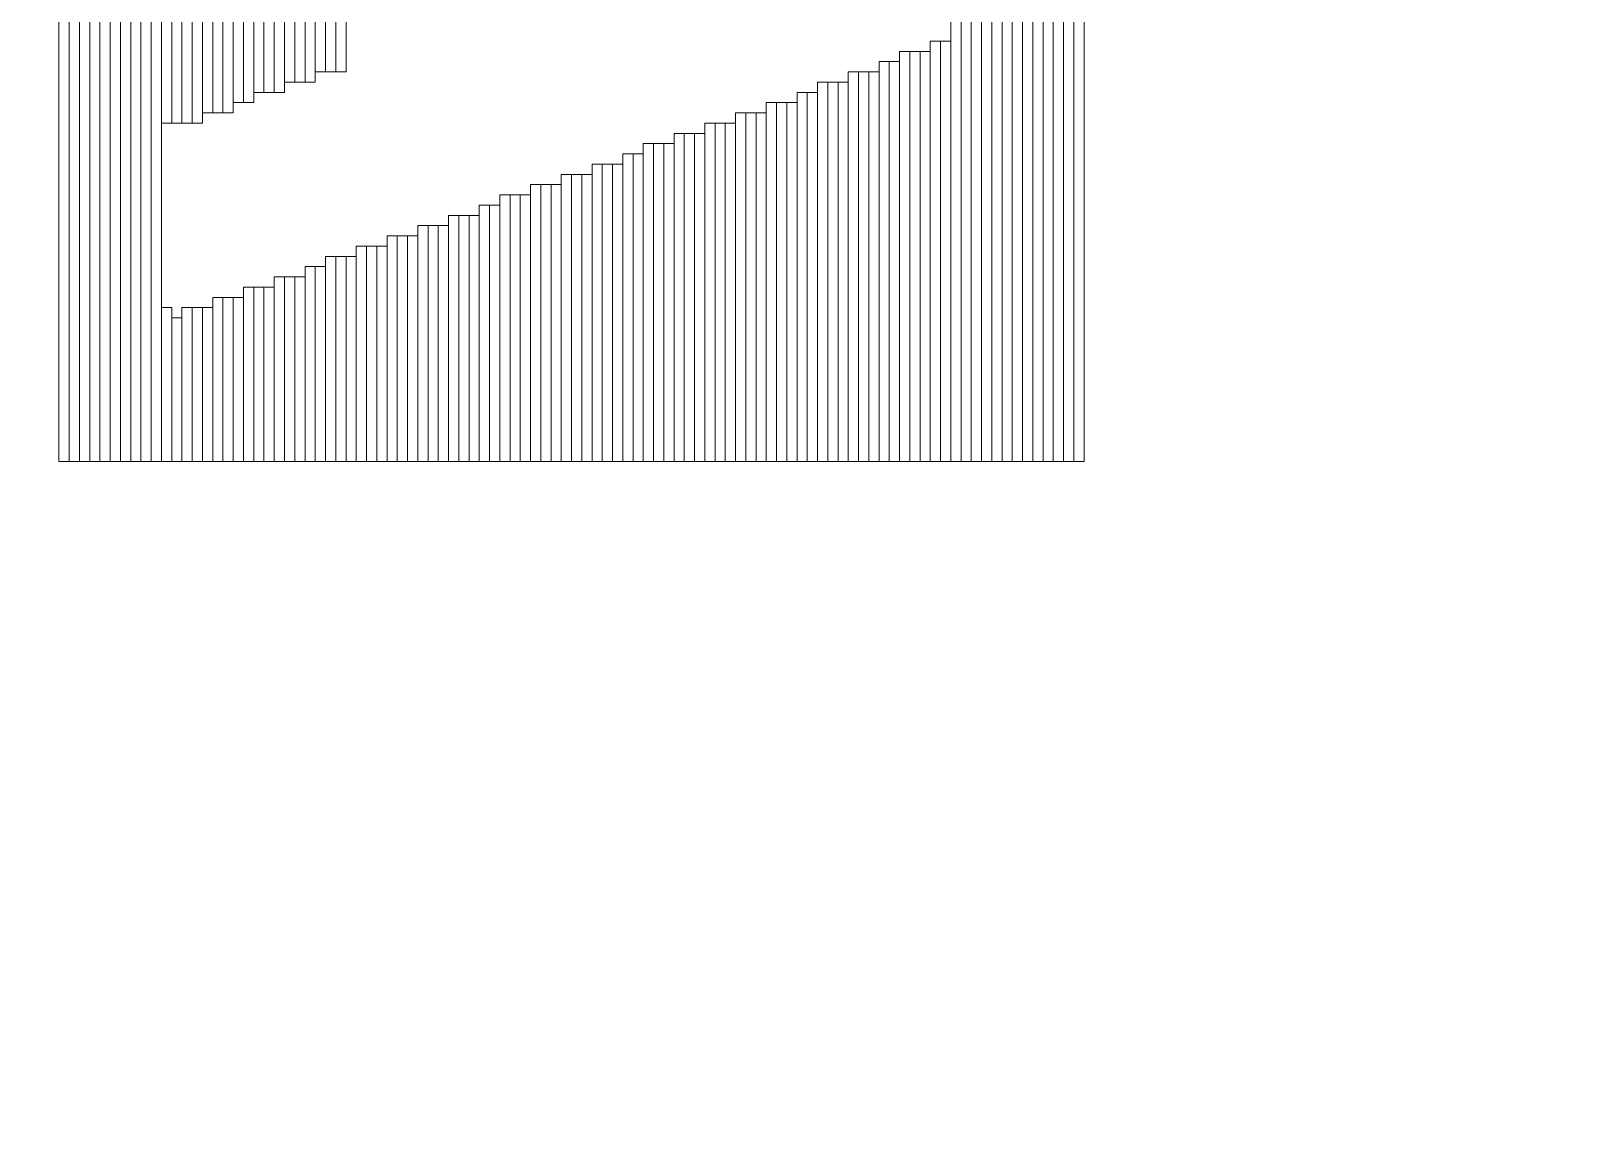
# Model space of a CAD drawing. Header units: millimetres. Extents: x -90 to 99, y -65 to 67.
# Drawn here: x 22.402 to 26.233, y 36.971 to 39.705 of the extents above; entities that cross this region are included whole.
import ezdxf

# ---------------------------------------------------------------- set-up
doc = ezdxf.new("R2010")
doc.units = ezdxf.units.MM
doc.header["$MEASUREMENT"] = 0
doc.layers.add('BG_OUTLINE', color=7, linetype='Continuous')
doc.layers.add('MA_PEN3', color=7, linetype='Continuous')

msp = doc.modelspace()

# ---------------------------------------------------------------- linework, layer by layer
at = {"layer": 'BG_OUTLINE', "color": 3, "lineweight": 9}
msp.add_open_spline([(-71.7269, -61.8795), (-71.7269, -61.8795), (-71.7343, 42.2681), (-71.7343, 42.2681), (-71.7343, 42.2681), (-71.7348, 43.0066), (-71.4419, 43.715), (-70.92, 44.2375), (-70.92, 44.2375), (-70.3982, 44.76), (-69.6866, 45.0538), (-68.9482, 45.0543), (-68.9482, 45.0543), (-68.9482, 45.0543), (75.2046, 45.0543), (75.2046, 45.0543), (75.2046, 45.0543), (76.8319, 45.0552), (78.1763, 43.7805), (78.2661, 42.1556), (78.2661, 42.1556), (78.2661, 42.1556), (78.2661, 31.2814), (78.2661, 31.2814), (78.2661, 31.2814), (78.2661, 31.2814), (72.2646, 31.2814), (72.2646, 31.2814), (72.2646, 31.2814), (72.2646, 31.2814), (72.2646, 26.9814), (72.2646, 26.9814), (72.2646, 26.9814), (72.2646, 26.9814), (78.2661, 26.9814), (78.2661, 26.9814), (78.2661, 26.9814), (78.2661, 26.9814), (78.2661, 18.6553), (78.2661, 18.6553), (78.2661, 18.6553), (78.2661, 18.6553), (72.2496, 18.6553), (72.2496, 18.6553), (72.2496, 18.6553), (72.2496, 18.6553), (72.2496, 14.3553), (72.2496, 14.3553), (72.2496, 14.3553), (72.2496, 14.3553), (78.2661, 14.3553), (78.2661, 14.3553), (78.2661, 14.3553), (78.2661, 14.3553), (78.2661, 9.255), (78.2661, 9.255), (78.2661, 9.255), (78.2661, 9.255), (72.2648, 9.255), (72.2648, 9.255), (72.2648, 9.255), (72.2648, 9.255), (72.2648, 4.955), (72.2648, 4.955), (72.2648, 4.955), (72.2648, 4.955), (78.2661, 4.955), (78.2661, 4.955), (78.2661, 4.955), (78.2661, 4.955), (78.2661, -3.3762), (78.2661, -3.3762), (78.2661, -3.3762), (78.2661, -3.3762), (72.2445, -3.3762), (72.2445, -3.3762), (72.2445, -3.3762), (72.2445, -3.3762), (72.2445, -7.6762), (72.2445, -7.6762), (72.2445, -7.6762), (72.2445, -7.6762), (78.2661, -7.6762), (78.2661, -7.6762), (78.2661, -7.6762), (78.2661, -7.6762), (78.2661, -12.7615), (78.2661, -12.7615), (78.2661, -12.7615), (78.2661, -12.7615), (72.2651, -12.7615), (72.2651, -12.7615), (72.2651, -12.7615), (72.2651, -12.7615), (72.2651, -17.0615), (72.2651, -17.0615), (72.2651, -17.0615), (72.2651, -17.0615), (78.2661, -17.0615), (78.2661, -17.0615), (78.2661, -17.0615), (78.2661, -17.0615), (78.2661, -25.4097), (78.2661, -25.4097), (78.2661, -25.4097), (78.2661, -25.4097), (72.2656, -25.4097), (72.2656, -25.4097), (72.2656, -25.4097), (72.2656, -25.4097), (72.2656, -29.7097), (72.2656, -29.7097), (72.2656, -29.7097), (72.2656, -29.7097), (78.2661, -29.7097), (78.2661, -29.7097), (78.2661, -29.7097), (78.2661, -29.7097), (78.2661, -34.793), (78.2661, -34.793), (78.2661, -34.793), (78.2661, -34.793), (72.2679, -34.793), (72.2679, -34.793), (72.2679, -34.793), (72.2679, -34.793), (72.2679, -39.0929), (72.2679, -39.0929), (72.2679, -39.0929), (72.2679, -39.0929), (78.2661, -39.0929), (78.2661, -39.0929), (78.2661, -39.0929), (78.2661, -39.0929), (78.2661, -47.4269), (78.2661, -47.4269), (78.2661, -47.4269), (78.2661, -47.4269), (72.2679, -47.4269), (72.2679, -47.4269), (72.2679, -47.4269), (72.2679, -47.4269), (72.2679, -51.7269), (72.2679, -51.7269), (72.2679, -51.7269), (72.2679, -51.7269), (78.2661, -51.7269), (78.2661, -51.7269), (78.2661, -51.7269), (78.2661, -51.7269), (78.2661, -51.8138), (78.2661, -51.8138), (78.2661, -51.8138), (78.2661, -51.8138), (78.2656, -61.8468), (78.2656, -61.8468), (78.2656, -61.8468), (78.2661, -62.6669), (77.9407, -63.4536), (77.3612, -64.0339), (77.3612, -64.0339), (76.7817, -64.6142), (75.9915, -64.9405), (75.1713, -64.941), (75.1713, -64.941), (75.1713, -64.941), (-68.6609, -64.9456), (-68.6609, -64.9456), (-68.6609, -64.9456), (-69.4735, -64.9461), (-70.2531, -64.6237), (-70.8281, -64.0495), (-70.8281, -64.0495), (-71.4031, -63.4752), (-71.7264, -62.6922), (-71.7269, -61.8795)], degree=3, knots=[0, 0, 0, 0, 0.022727, 0.022727, 0.022727, 0.022727, 0.045455, 0.045455, 0.045455, 0.045455, 0.068182, 0.068182, 0.068182, 0.068182, 0.090909, 0.090909, 0.090909, 0.090909, 0.113636, 0.113636, 0.113636, 0.113636, 0.136364, 0.136364, 0.136364, 0.136364, 0.159091, 0.159091, 0.159091, 0.159091, 0.181818, 0.181818, 0.181818, 0.181818, 0.204545, 0.204545, 0.204545, 0.204545, 0.227273, 0.227273, 0.227273, 0.227273, 0.25, 0.25, 0.25, 0.25, 0.272727, 0.272727, 0.272727, 0.272727, 0.295455, 0.295455, 0.295455, 0.295455, 0.318182, 0.318182, 0.318182, 0.318182, 0.340909, 0.340909, 0.340909, 0.340909, 0.363636, 0.363636, 0.363636, 0.363636, 0.386364, 0.386364, 0.386364, 0.386364, 0.409091, 0.409091, 0.409091, 0.409091, 0.431818, 0.431818, 0.431818, 0.431818, 0.454545, 0.454545, 0.454545, 0.454545, 0.477273, 0.477273, 0.477273, 0.477273, 0.5, 0.5, 0.5, 0.5, 0.522727, 0.522727, 0.522727, 0.522727, 0.545455, 0.545455, 0.545455, 0.545455, 0.568182, 0.568182, 0.568182, 0.568182, 0.590909, 0.590909, 0.590909, 0.590909, 0.613636, 0.613636, 0.613636, 0.613636, 0.636364, 0.636364, 0.636364, 0.636364, 0.659091, 0.659091, 0.659091, 0.659091, 0.681818, 0.681818, 0.681818, 0.681818, 0.704545, 0.704545, 0.704545, 0.704545, 0.727273, 0.727273, 0.727273, 0.727273, 0.75, 0.75, 0.75, 0.75, 0.772727, 0.772727, 0.772727, 0.772727, 0.795455, 0.795455, 0.795455, 0.795455, 0.818182, 0.818182, 0.818182, 0.818182, 0.840909, 0.840909, 0.840909, 0.840909, 0.863636, 0.863636, 0.863636, 0.863636, 0.886364, 0.886364, 0.886364, 0.886364, 0.909091, 0.909091, 0.909091, 0.909091, 0.931818, 0.931818, 0.931818, 0.931818, 0.954545, 0.954545, 0.954545, 0.954545, 0.977273, 0.977273, 0.977273, 0.977273, 1, 1, 1, 1], dxfattribs=at)
at = {"layer": 'MA_PEN3', "color": 5, "lineweight": 9}
for points in [[(22.4717, 44.7848), (22.4717, 44.7848), (22.4971, 44.7848), (22.4971, 44.7848), (22.4971, 44.7848), (22.4971, 44.7848), (22.4971, 38.638), (22.4971, 38.638), (22.4971, 38.638), (22.4971, 38.638), (22.4717, 38.638), (22.4717, 38.638), (22.4717, 38.638), (22.4717, 38.638), (22.4717, 44.7848), (22.4717, 44.7848)], [(22.4971, 44.7848), (22.4971, 44.7848), (22.5225, 44.7848), (22.5225, 44.7848), (22.5225, 44.7848), (22.5225, 44.7848), (22.5225, 38.638), (22.5225, 38.638), (22.5225, 38.638), (22.5225, 38.638), (22.4971, 38.638), (22.4971, 38.638), (22.4971, 38.638), (22.4971, 38.638), (22.4971, 44.7848), (22.4971, 44.7848)], [(22.5225, 44.7848), (22.5225, 44.7848), (22.5479, 44.7848), (22.5479, 44.7848), (22.5479, 44.7848), (22.5479, 44.7848), (22.5479, 38.638), (22.5479, 38.638), (22.5479, 38.638), (22.5479, 38.638), (22.5225, 38.638), (22.5225, 38.638), (22.5225, 38.638), (22.5225, 38.638), (22.5225, 44.7848), (22.5225, 44.7848)], [(22.5479, 44.7848), (22.5479, 44.7848), (22.5733, 44.7848), (22.5733, 44.7848), (22.5733, 44.7848), (22.5733, 44.7848), (22.5733, 38.638), (22.5733, 38.638), (22.5733, 38.638), (22.5733, 38.638), (22.5479, 38.638), (22.5479, 38.638), (22.5479, 38.638), (22.5479, 38.638), (22.5479, 44.7848), (22.5479, 44.7848)], [(22.5733, 44.7848), (22.5733, 44.7848), (22.5987, 44.7848), (22.5987, 44.7848), (22.5987, 44.7848), (22.5987, 44.7848), (22.5987, 38.638), (22.5987, 38.638), (22.5987, 38.638), (22.5987, 38.638), (22.5733, 38.638), (22.5733, 38.638), (22.5733, 38.638), (22.5733, 38.638), (22.5733, 44.7848), (22.5733, 44.7848)], [(22.5987, 44.7848), (22.5987, 44.7848), (22.6241, 44.7848), (22.6241, 44.7848), (22.6241, 44.7848), (22.6241, 44.7848), (22.6241, 38.638), (22.6241, 38.638), (22.6241, 38.638), (22.6241, 38.638), (22.5987, 38.638), (22.5987, 38.638), (22.5987, 38.638), (22.5987, 38.638), (22.5987, 44.7848), (22.5987, 44.7848)], [(22.6241, 44.7848), (22.6241, 44.7848), (22.6495, 44.7848), (22.6495, 44.7848), (22.6495, 44.7848), (22.6495, 44.7848), (22.6495, 38.638), (22.6495, 38.638), (22.6495, 38.638), (22.6495, 38.638), (22.6241, 38.638), (22.6241, 38.638), (22.6241, 38.638), (22.6241, 38.638), (22.6241, 44.7848), (22.6241, 44.7848)], [(22.6495, 44.7848), (22.6495, 44.7848), (22.6749, 44.7848), (22.6749, 44.7848), (22.6749, 44.7848), (22.6749, 44.7848), (22.6749, 38.638), (22.6749, 38.638), (22.6749, 38.638), (22.6749, 38.638), (22.6495, 38.638), (22.6495, 38.638), (22.6495, 38.638), (22.6495, 38.638), (22.6495, 44.7848), (22.6495, 44.7848)], [(22.6749, 44.7848), (22.6749, 44.7848), (22.7003, 44.7848), (22.7003, 44.7848), (22.7003, 44.7848), (22.7003, 44.7848), (22.7003, 38.638), (22.7003, 38.638), (22.7003, 38.638), (22.7003, 38.638), (22.6749, 38.638), (22.6749, 38.638), (22.6749, 38.638), (22.6749, 38.638), (22.6749, 44.7848), (22.6749, 44.7848)], [(24.7069, 44.7848), (24.7069, 44.7848), (24.7323, 44.7848), (24.7323, 44.7848), (24.7323, 44.7848), (24.7323, 44.7848), (24.7323, 38.638), (24.7323, 38.638), (24.7323, 38.638), (24.7323, 38.638), (24.7069, 38.638), (24.7069, 38.638), (24.7069, 38.638), (24.7069, 38.638), (24.7069, 44.7848), (24.7069, 44.7848)], [(24.7323, 44.7848), (24.7323, 44.7848), (24.7577, 44.7848), (24.7577, 44.7848), (24.7577, 44.7848), (24.7577, 44.7848), (24.7577, 38.638), (24.7577, 38.638), (24.7577, 38.638), (24.7577, 38.638), (24.7323, 38.638), (24.7323, 38.638), (24.7323, 38.638), (24.7323, 38.638), (24.7323, 44.7848), (24.7323, 44.7848)], [(24.7577, 44.7848), (24.7577, 44.7848), (24.7831, 44.7848), (24.7831, 44.7848), (24.7831, 44.7848), (24.7831, 44.7848), (24.7831, 38.638), (24.7831, 38.638), (24.7831, 38.638), (24.7831, 38.638), (24.7577, 38.638), (24.7577, 38.638), (24.7577, 38.638), (24.7577, 38.638), (24.7577, 44.7848), (24.7577, 44.7848)], [(24.7831, 44.7848), (24.7831, 44.7848), (24.8085, 44.7848), (24.8085, 44.7848), (24.8085, 44.7848), (24.8085, 44.7848), (24.8085, 38.638), (24.8085, 38.638), (24.8085, 38.638), (24.8085, 38.638), (24.7831, 38.638), (24.7831, 38.638), (24.7831, 38.638), (24.7831, 38.638), (24.7831, 44.7848), (24.7831, 44.7848)], [(24.8085, 44.7848), (24.8085, 44.7848), (24.8339, 44.7848), (24.8339, 44.7848), (24.8339, 44.7848), (24.8339, 44.7848), (24.8339, 38.638), (24.8339, 38.638), (24.8339, 38.638), (24.8339, 38.638), (24.8085, 38.638), (24.8085, 38.638), (24.8085, 38.638), (24.8085, 38.638), (24.8085, 44.7848), (24.8085, 44.7848)], [(24.8339, 44.7848), (24.8339, 44.7848), (24.8593, 44.7848), (24.8593, 44.7848), (24.8593, 44.7848), (24.8593, 44.7848), (24.8593, 38.638), (24.8593, 38.638), (24.8593, 38.638), (24.8593, 38.638), (24.8339, 38.638), (24.8339, 38.638), (24.8339, 38.638), (24.8339, 38.638), (24.8339, 44.7848), (24.8339, 44.7848)], [(24.8593, 44.7848), (24.8593, 44.7848), (24.8847, 44.7848), (24.8847, 44.7848), (24.8847, 44.7848), (24.8847, 44.7848), (24.8847, 38.638), (24.8847, 38.638), (24.8847, 38.638), (24.8847, 38.638), (24.8593, 38.638), (24.8593, 38.638), (24.8593, 38.638), (24.8593, 38.638), (24.8593, 44.7848), (24.8593, 44.7848)], [(24.8847, 44.7848), (24.8847, 44.7848), (24.9101, 44.7848), (24.9101, 44.7848), (24.9101, 44.7848), (24.9101, 44.7848), (24.9101, 38.638), (24.9101, 38.638), (24.9101, 38.638), (24.9101, 38.638), (24.8847, 38.638), (24.8847, 38.638), (24.8847, 38.638), (24.8847, 38.638), (24.8847, 44.7848), (24.8847, 44.7848)], [(24.9101, 44.7848), (24.9101, 44.7848), (24.9355, 44.7848), (24.9355, 44.7848), (24.9355, 44.7848), (24.9355, 44.7848), (24.9355, 38.638), (24.9355, 38.638), (24.9355, 38.638), (24.9355, 38.638), (24.9101, 38.638), (24.9101, 38.638), (24.9101, 38.638), (24.9101, 38.638), (24.9101, 44.7848), (24.9101, 44.7848)], [(24.9355, 44.7848), (24.9355, 44.7848), (24.9609, 44.7848), (24.9609, 44.7848), (24.9609, 44.7848), (24.9609, 44.7848), (24.9609, 38.638), (24.9609, 38.638), (24.9609, 38.638), (24.9609, 38.638), (24.9355, 38.638), (24.9355, 38.638), (24.9355, 38.638), (24.9355, 38.638), (24.9355, 44.7848), (24.9355, 44.7848)], [(24.9609, 44.7848), (24.9609, 44.7848), (24.9863, 44.7848), (24.9863, 44.7848), (24.9863, 44.7848), (24.9863, 44.7848), (24.9863, 38.638), (24.9863, 38.638), (24.9863, 38.638), (24.9863, 38.638), (24.9609, 38.638), (24.9609, 38.638), (24.9609, 38.638), (24.9609, 38.638), (24.9609, 44.7848), (24.9609, 44.7848)], [(24.9863, 44.7848), (24.9863, 44.7848), (25.0117, 44.7848), (25.0117, 44.7848), (25.0117, 44.7848), (25.0117, 44.7848), (25.0117, 38.638), (25.0117, 38.638), (25.0117, 38.638), (25.0117, 38.638), (24.9863, 38.638), (24.9863, 38.638), (24.9863, 38.638), (24.9863, 38.638), (24.9863, 44.7848), (24.9863, 44.7848)], [(22.7003, 41.5336), (22.7003, 41.5336), (22.7257, 41.5336), (22.7257, 41.5336), (22.7257, 41.5336), (22.7257, 41.5336), (22.7257, 38.638), (22.7257, 38.638), (22.7257, 38.638), (22.7257, 38.638), (22.7003, 38.638), (22.7003, 38.638), (22.7003, 38.638), (22.7003, 38.638), (22.7003, 41.5336), (22.7003, 41.5336)], [(24.6815, 41.432), (24.6815, 41.432), (24.7069, 41.432), (24.7069, 41.432), (24.7069, 41.432), (24.7069, 41.432), (24.7069, 38.638), (24.7069, 38.638), (24.7069, 38.638), (24.7069, 38.638), (24.6815, 38.638), (24.6815, 38.638), (24.6815, 38.638), (24.6815, 38.638), (24.6815, 41.432), (24.6815, 41.432)], [(22.7257, 40.416), (22.7257, 40.416), (22.7511, 40.416), (22.7511, 40.416), (22.7511, 40.416), (22.7511, 40.416), (22.7511, 39.4762), (22.7511, 39.4762), (22.7511, 39.4762), (22.7511, 39.4762), (22.7257, 39.4762), (22.7257, 39.4762), (22.7257, 39.4762), (22.7257, 39.4762), (22.7257, 40.416), (22.7257, 40.416)], [(22.7511, 40.416), (22.7511, 40.416), (22.7765, 40.416), (22.7765, 40.416), (22.7765, 40.416), (22.7765, 40.416), (22.7765, 39.4762), (22.7765, 39.4762), (22.7765, 39.4762), (22.7765, 39.4762), (22.7511, 39.4762), (22.7511, 39.4762), (22.7511, 39.4762), (22.7511, 39.4762), (22.7511, 40.416), (22.7511, 40.416)], [(22.7765, 40.416), (22.7765, 40.416), (22.8019, 40.416), (22.8019, 40.416), (22.8019, 40.416), (22.8019, 40.416), (22.8019, 39.4762), (22.8019, 39.4762), (22.8019, 39.4762), (22.8019, 39.4762), (22.7765, 39.4762), (22.7765, 39.4762), (22.7765, 39.4762), (22.7765, 39.4762), (22.7765, 40.416), (22.7765, 40.416)], [(22.8019, 40.416), (22.8019, 40.416), (22.8273, 40.416), (22.8273, 40.416), (22.8273, 40.416), (22.8273, 40.416), (22.8273, 39.4762), (22.8273, 39.4762), (22.8273, 39.4762), (22.8273, 39.4762), (22.8019, 39.4762), (22.8019, 39.4762), (22.8019, 39.4762), (22.8019, 39.4762), (22.8019, 40.416), (22.8019, 40.416)], [(22.8273, 40.3906), (22.8273, 40.3906), (22.8527, 40.3906), (22.8527, 40.3906), (22.8527, 40.3906), (22.8527, 40.3906), (22.8527, 39.5016), (22.8527, 39.5016), (22.8527, 39.5016), (22.8527, 39.5016), (22.8273, 39.5016), (22.8273, 39.5016), (22.8273, 39.5016), (22.8273, 39.5016), (22.8273, 40.3906), (22.8273, 40.3906)], [(22.8527, 40.3906), (22.8527, 40.3906), (22.8781, 40.3906), (22.8781, 40.3906), (22.8781, 40.3906), (22.8781, 40.3906), (22.8781, 39.5016), (22.8781, 39.5016), (22.8781, 39.5016), (22.8781, 39.5016), (22.8527, 39.5016), (22.8527, 39.5016), (22.8527, 39.5016), (22.8527, 39.5016), (22.8527, 40.3906), (22.8527, 40.3906)], [(22.8781, 40.3906), (22.8781, 40.3906), (22.9035, 40.3906), (22.9035, 40.3906), (22.9035, 40.3906), (22.9035, 40.3906), (22.9035, 39.5016), (22.9035, 39.5016), (22.9035, 39.5016), (22.9035, 39.5016), (22.8781, 39.5016), (22.8781, 39.5016), (22.8781, 39.5016), (22.8781, 39.5016), (22.8781, 40.3906), (22.8781, 40.3906)], [(22.9035, 40.3652), (22.9035, 40.3652), (22.9289, 40.3652), (22.9289, 40.3652), (22.9289, 40.3652), (22.9289, 40.3652), (22.9289, 39.527), (22.9289, 39.527), (22.9289, 39.527), (22.9289, 39.527), (22.9035, 39.527), (22.9035, 39.527), (22.9035, 39.527), (22.9035, 39.527), (22.9035, 40.3652), (22.9035, 40.3652)], [(22.9289, 40.3652), (22.9289, 40.3652), (22.9543, 40.3652), (22.9543, 40.3652), (22.9543, 40.3652), (22.9543, 40.3652), (22.9543, 39.527), (22.9543, 39.527), (22.9543, 39.527), (22.9543, 39.527), (22.9289, 39.527), (22.9289, 39.527), (22.9289, 39.527), (22.9289, 39.527), (22.9289, 40.3652), (22.9289, 40.3652)], [(22.9543, 40.3652), (22.9543, 40.3652), (22.9797, 40.3652), (22.9797, 40.3652), (22.9797, 40.3652), (22.9797, 40.3652), (22.9797, 39.5524), (22.9797, 39.5524), (22.9797, 39.5524), (22.9797, 39.5524), (22.9543, 39.5524), (22.9543, 39.5524), (22.9543, 39.5524), (22.9543, 39.5524), (22.9543, 40.3652), (22.9543, 40.3652)], [(22.9797, 40.3398), (22.9797, 40.3398), (23.0051, 40.3398), (23.0051, 40.3398), (23.0051, 40.3398), (23.0051, 40.3398), (23.0051, 39.5524), (23.0051, 39.5524), (23.0051, 39.5524), (23.0051, 39.5524), (22.9797, 39.5524), (22.9797, 39.5524), (22.9797, 39.5524), (22.9797, 39.5524), (22.9797, 40.3398), (22.9797, 40.3398)], [(23.0051, 40.3398), (23.0051, 40.3398), (23.0305, 40.3398), (23.0305, 40.3398), (23.0305, 40.3398), (23.0305, 40.3398), (23.0305, 39.5524), (23.0305, 39.5524), (23.0305, 39.5524), (23.0305, 39.5524), (23.0051, 39.5524), (23.0051, 39.5524), (23.0051, 39.5524), (23.0051, 39.5524), (23.0051, 40.3398), (23.0051, 40.3398)], [(23.0305, 40.3398), (23.0305, 40.3398), (23.0559, 40.3398), (23.0559, 40.3398), (23.0559, 40.3398), (23.0559, 40.3398), (23.0559, 39.5778), (23.0559, 39.5778), (23.0559, 39.5778), (23.0559, 39.5778), (23.0305, 39.5778), (23.0305, 39.5778), (23.0305, 39.5778), (23.0305, 39.5778), (23.0305, 40.3398), (23.0305, 40.3398)], [(23.0559, 40.3144), (23.0559, 40.3144), (23.0813, 40.3144), (23.0813, 40.3144), (23.0813, 40.3144), (23.0813, 40.3144), (23.0813, 39.5778), (23.0813, 39.5778), (23.0813, 39.5778), (23.0813, 39.5778), (23.0559, 39.5778), (23.0559, 39.5778), (23.0559, 39.5778), (23.0559, 39.5778), (23.0559, 40.3144), (23.0559, 40.3144)], [(23.0813, 40.3144), (23.0813, 40.3144), (23.1067, 40.3144), (23.1067, 40.3144), (23.1067, 40.3144), (23.1067, 40.3144), (23.1067, 39.5778), (23.1067, 39.5778), (23.1067, 39.5778), (23.1067, 39.5778), (23.0813, 39.5778), (23.0813, 39.5778), (23.0813, 39.5778), (23.0813, 39.5778), (23.0813, 40.3144), (23.0813, 40.3144)], [(23.1067, 40.3144), (23.1067, 40.3144), (23.1321, 40.3144), (23.1321, 40.3144), (23.1321, 40.3144), (23.1321, 40.3144), (23.1321, 39.6032), (23.1321, 39.6032), (23.1321, 39.6032), (23.1321, 39.6032), (23.1067, 39.6032), (23.1067, 39.6032), (23.1067, 39.6032), (23.1067, 39.6032), (23.1067, 40.3144), (23.1067, 40.3144)], [(23.1321, 40.289), (23.1321, 40.289), (23.1575, 40.289), (23.1575, 40.289), (23.1575, 40.289), (23.1575, 40.289), (23.1575, 39.6032), (23.1575, 39.6032), (23.1575, 39.6032), (23.1575, 39.6032), (23.1321, 39.6032), (23.1321, 39.6032), (23.1321, 39.6032), (23.1321, 39.6032), (23.1321, 40.289), (23.1321, 40.289)], [(23.1575, 40.289), (23.1575, 40.289), (23.1829, 40.289), (23.1829, 40.289), (23.1829, 40.289), (23.1829, 40.289), (23.1829, 39.6032), (23.1829, 39.6032), (23.1829, 39.6032), (23.1829, 39.6032), (23.1575, 39.6032), (23.1575, 39.6032), (23.1575, 39.6032), (23.1575, 39.6032), (23.1575, 40.289), (23.1575, 40.289)], [(24.5545, 39.654), (24.5545, 39.654), (24.5799, 39.654), (24.5799, 39.654), (24.5799, 39.654), (24.5799, 39.654), (24.5799, 38.638), (24.5799, 38.638), (24.5799, 38.638), (24.5799, 38.638), (24.5545, 38.638), (24.5545, 38.638), (24.5545, 38.638), (24.5545, 38.638), (24.5545, 39.654), (24.5545, 39.654)], [(24.5799, 39.654), (24.5799, 39.654), (24.6053, 39.654), (24.6053, 39.654), (24.6053, 39.654), (24.6053, 39.654), (24.6053, 38.638), (24.6053, 38.638), (24.6053, 38.638), (24.6053, 38.638), (24.5799, 38.638), (24.5799, 38.638), (24.5799, 38.638), (24.5799, 38.638), (24.5799, 39.654), (24.5799, 39.654)], [(24.6053, 39.654), (24.6053, 39.654), (24.6307, 39.654), (24.6307, 39.654), (24.6307, 39.654), (24.6307, 39.654), (24.6307, 38.638), (24.6307, 38.638), (24.6307, 38.638), (24.6307, 38.638), (24.6053, 38.638), (24.6053, 38.638), (24.6053, 38.638), (24.6053, 38.638), (24.6053, 39.654), (24.6053, 39.654)], [(24.6307, 39.6794), (24.6307, 39.6794), (24.6561, 39.6794), (24.6561, 39.6794), (24.6561, 39.6794), (24.6561, 39.6794), (24.6561, 38.638), (24.6561, 38.638), (24.6561, 38.638), (24.6561, 38.638), (24.6307, 38.638), (24.6307, 38.638), (24.6307, 38.638), (24.6307, 38.638), (24.6307, 39.6794), (24.6307, 39.6794)], [(24.6561, 39.6794), (24.6561, 39.6794), (24.6815, 39.6794), (24.6815, 39.6794), (24.6815, 39.6794), (24.6815, 39.6794), (24.6815, 38.638), (24.6815, 38.638), (24.6815, 38.638), (24.6815, 38.638), (24.6561, 38.638), (24.6561, 38.638), (24.6561, 38.638), (24.6561, 38.638), (24.6561, 39.6794), (24.6561, 39.6794)], [(24.5037, 39.6286), (24.5037, 39.6286), (24.5291, 39.6286), (24.5291, 39.6286), (24.5291, 39.6286), (24.5291, 39.6286), (24.5291, 38.638), (24.5291, 38.638), (24.5291, 38.638), (24.5291, 38.638), (24.5037, 38.638), (24.5037, 38.638), (24.5037, 38.638), (24.5037, 38.638), (24.5037, 39.6286), (24.5037, 39.6286)], [(24.5291, 39.6286), (24.5291, 39.6286), (24.5545, 39.6286), (24.5545, 39.6286), (24.5545, 39.6286), (24.5545, 39.6286), (24.5545, 38.638), (24.5545, 38.638), (24.5545, 38.638), (24.5545, 38.638), (24.5291, 38.638), (24.5291, 38.638), (24.5291, 38.638), (24.5291, 38.638), (24.5291, 39.6286), (24.5291, 39.6286)], [(24.3513, 39.5778), (24.3513, 39.5778), (24.3767, 39.5778), (24.3767, 39.5778), (24.3767, 39.5778), (24.3767, 39.5778), (24.3767, 38.638), (24.3767, 38.638), (24.3767, 38.638), (24.3767, 38.638), (24.3513, 38.638), (24.3513, 38.638), (24.3513, 38.638), (24.3513, 38.638), (24.3513, 39.5778), (24.3513, 39.5778)], [(24.3767, 39.5778), (24.3767, 39.5778), (24.4021, 39.5778), (24.4021, 39.5778), (24.4021, 39.5778), (24.4021, 39.5778), (24.4021, 38.638), (24.4021, 38.638), (24.4021, 38.638), (24.4021, 38.638), (24.3767, 38.638), (24.3767, 38.638), (24.3767, 38.638), (24.3767, 38.638), (24.3767, 39.5778), (24.3767, 39.5778)], [(24.4021, 39.5778), (24.4021, 39.5778), (24.4275, 39.5778), (24.4275, 39.5778), (24.4275, 39.5778), (24.4275, 39.5778), (24.4275, 38.638), (24.4275, 38.638), (24.4275, 38.638), (24.4275, 38.638), (24.4021, 38.638), (24.4021, 38.638), (24.4021, 38.638), (24.4021, 38.638), (24.4021, 39.5778), (24.4021, 39.5778)], [(24.4275, 39.6032), (24.4275, 39.6032), (24.4529, 39.6032), (24.4529, 39.6032), (24.4529, 39.6032), (24.4529, 39.6032), (24.4529, 38.638), (24.4529, 38.638), (24.4529, 38.638), (24.4529, 38.638), (24.4275, 38.638), (24.4275, 38.638), (24.4275, 38.638), (24.4275, 38.638), (24.4275, 39.6032), (24.4275, 39.6032)], [(24.4529, 39.6032), (24.4529, 39.6032), (24.4783, 39.6032), (24.4783, 39.6032), (24.4783, 39.6032), (24.4783, 39.6032), (24.4783, 38.638), (24.4783, 38.638), (24.4783, 38.638), (24.4783, 38.638), (24.4529, 38.638), (24.4529, 38.638), (24.4529, 38.638), (24.4529, 38.638), (24.4529, 39.6032), (24.4529, 39.6032)], [(24.4783, 39.6032), (24.4783, 39.6032), (24.5037, 39.6032), (24.5037, 39.6032), (24.5037, 39.6032), (24.5037, 39.6032), (24.5037, 38.638), (24.5037, 38.638), (24.5037, 38.638), (24.5037, 38.638), (24.4783, 38.638), (24.4783, 38.638), (24.4783, 38.638), (24.4783, 38.638), (24.4783, 39.6032), (24.4783, 39.6032)], [(24.3005, 39.5524), (24.3005, 39.5524), (24.3259, 39.5524), (24.3259, 39.5524), (24.3259, 39.5524), (24.3259, 39.5524), (24.3259, 38.638), (24.3259, 38.638), (24.3259, 38.638), (24.3259, 38.638), (24.3005, 38.638), (24.3005, 38.638), (24.3005, 38.638), (24.3005, 38.638), (24.3005, 39.5524), (24.3005, 39.5524)], [(24.3259, 39.5524), (24.3259, 39.5524), (24.3513, 39.5524), (24.3513, 39.5524), (24.3513, 39.5524), (24.3513, 39.5524), (24.3513, 38.638), (24.3513, 38.638), (24.3513, 38.638), (24.3513, 38.638), (24.3259, 38.638), (24.3259, 38.638), (24.3259, 38.638), (24.3259, 38.638), (24.3259, 39.5524), (24.3259, 39.5524)], [(24.1481, 39.5016), (24.1481, 39.5016), (24.1735, 39.5016), (24.1735, 39.5016), (24.1735, 39.5016), (24.1735, 39.5016), (24.1735, 38.638), (24.1735, 38.638), (24.1735, 38.638), (24.1735, 38.638), (24.1481, 38.638), (24.1481, 38.638), (24.1481, 38.638), (24.1481, 38.638), (24.1481, 39.5016), (24.1481, 39.5016)], [(24.1735, 39.5016), (24.1735, 39.5016), (24.1989, 39.5016), (24.1989, 39.5016), (24.1989, 39.5016), (24.1989, 39.5016), (24.1989, 38.638), (24.1989, 38.638), (24.1989, 38.638), (24.1989, 38.638), (24.1735, 38.638), (24.1735, 38.638), (24.1735, 38.638), (24.1735, 38.638), (24.1735, 39.5016), (24.1735, 39.5016)], [(24.1989, 39.5016), (24.1989, 39.5016), (24.2243, 39.5016), (24.2243, 39.5016), (24.2243, 39.5016), (24.2243, 39.5016), (24.2243, 38.638), (24.2243, 38.638), (24.2243, 38.638), (24.2243, 38.638), (24.1989, 38.638), (24.1989, 38.638), (24.1989, 38.638), (24.1989, 38.638), (24.1989, 39.5016), (24.1989, 39.5016)], [(24.2243, 39.527), (24.2243, 39.527), (24.2497, 39.527), (24.2497, 39.527), (24.2497, 39.527), (24.2497, 39.527), (24.2497, 38.638), (24.2497, 38.638), (24.2497, 38.638), (24.2497, 38.638), (24.2243, 38.638), (24.2243, 38.638), (24.2243, 38.638), (24.2243, 38.638), (24.2243, 39.527), (24.2243, 39.527)], [(24.2497, 39.527), (24.2497, 39.527), (24.2751, 39.527), (24.2751, 39.527), (24.2751, 39.527), (24.2751, 39.527), (24.2751, 38.638), (24.2751, 38.638), (24.2751, 38.638), (24.2751, 38.638), (24.2497, 38.638), (24.2497, 38.638), (24.2497, 38.638), (24.2497, 38.638), (24.2497, 39.527), (24.2497, 39.527)], [(24.2751, 39.527), (24.2751, 39.527), (24.3005, 39.527), (24.3005, 39.527), (24.3005, 39.527), (24.3005, 39.527), (24.3005, 38.638), (24.3005, 38.638), (24.3005, 38.638), (24.3005, 38.638), (24.2751, 38.638), (24.2751, 38.638), (24.2751, 38.638), (24.2751, 38.638), (24.2751, 39.527), (24.2751, 39.527)], [(24.0719, 39.4762), (24.0719, 39.4762), (24.0973, 39.4762), (24.0973, 39.4762), (24.0973, 39.4762), (24.0973, 39.4762), (24.0973, 38.638), (24.0973, 38.638), (24.0973, 38.638), (24.0973, 38.638), (24.0719, 38.638), (24.0719, 38.638), (24.0719, 38.638), (24.0719, 38.638), (24.0719, 39.4762), (24.0719, 39.4762)], [(24.0973, 39.4762), (24.0973, 39.4762), (24.1227, 39.4762), (24.1227, 39.4762), (24.1227, 39.4762), (24.1227, 39.4762), (24.1227, 38.638), (24.1227, 38.638), (24.1227, 38.638), (24.1227, 38.638), (24.0973, 38.638), (24.0973, 38.638), (24.0973, 38.638), (24.0973, 38.638), (24.0973, 39.4762), (24.0973, 39.4762)], [(24.1227, 39.4762), (24.1227, 39.4762), (24.1481, 39.4762), (24.1481, 39.4762), (24.1481, 39.4762), (24.1481, 39.4762), (24.1481, 38.638), (24.1481, 38.638), (24.1481, 38.638), (24.1481, 38.638), (24.1227, 38.638), (24.1227, 38.638), (24.1227, 38.638), (24.1227, 38.638), (24.1227, 39.4762), (24.1227, 39.4762)], [(23.9195, 39.4254), (23.9195, 39.4254), (23.9449, 39.4254), (23.9449, 39.4254), (23.9449, 39.4254), (23.9449, 39.4254), (23.9449, 38.638), (23.9449, 38.638), (23.9449, 38.638), (23.9449, 38.638), (23.9195, 38.638), (23.9195, 38.638), (23.9195, 38.638), (23.9195, 38.638), (23.9195, 39.4254), (23.9195, 39.4254)], [(23.9449, 39.4254), (23.9449, 39.4254), (23.9703, 39.4254), (23.9703, 39.4254), (23.9703, 39.4254), (23.9703, 39.4254), (23.9703, 38.638), (23.9703, 38.638), (23.9703, 38.638), (23.9703, 38.638), (23.9449, 38.638), (23.9449, 38.638), (23.9449, 38.638), (23.9449, 38.638), (23.9449, 39.4254), (23.9449, 39.4254)], [(23.9703, 39.4254), (23.9703, 39.4254), (23.9957, 39.4254), (23.9957, 39.4254), (23.9957, 39.4254), (23.9957, 39.4254), (23.9957, 38.638), (23.9957, 38.638), (23.9957, 38.638), (23.9957, 38.638), (23.9703, 38.638), (23.9703, 38.638), (23.9703, 38.638), (23.9703, 38.638), (23.9703, 39.4254), (23.9703, 39.4254)], [(23.9957, 39.4508), (23.9957, 39.4508), (24.0211, 39.4508), (24.0211, 39.4508), (24.0211, 39.4508), (24.0211, 39.4508), (24.0211, 38.638), (24.0211, 38.638), (24.0211, 38.638), (24.0211, 38.638), (23.9957, 38.638), (23.9957, 38.638), (23.9957, 38.638), (23.9957, 38.638), (23.9957, 39.4508), (23.9957, 39.4508)], [(24.0211, 39.4508), (24.0211, 39.4508), (24.0465, 39.4508), (24.0465, 39.4508), (24.0465, 39.4508), (24.0465, 39.4508), (24.0465, 38.638), (24.0465, 38.638), (24.0465, 38.638), (24.0465, 38.638), (24.0211, 38.638), (24.0211, 38.638), (24.0211, 38.638), (24.0211, 38.638), (24.0211, 39.4508), (24.0211, 39.4508)], [(24.0465, 39.4508), (24.0465, 39.4508), (24.0719, 39.4508), (24.0719, 39.4508), (24.0719, 39.4508), (24.0719, 39.4508), (24.0719, 38.638), (24.0719, 38.638), (24.0719, 38.638), (24.0719, 38.638), (24.0465, 38.638), (24.0465, 38.638), (24.0465, 38.638), (24.0465, 38.638), (24.0465, 39.4508), (24.0465, 39.4508)], [(23.8687, 39.4), (23.8687, 39.4), (23.8941, 39.4), (23.8941, 39.4), (23.8941, 39.4), (23.8941, 39.4), (23.8941, 38.638), (23.8941, 38.638), (23.8941, 38.638), (23.8941, 38.638), (23.8687, 38.638), (23.8687, 38.638), (23.8687, 38.638), (23.8687, 38.638), (23.8687, 39.4), (23.8687, 39.4)], [(23.8941, 39.4), (23.8941, 39.4), (23.9195, 39.4), (23.9195, 39.4), (23.9195, 39.4), (23.9195, 39.4), (23.9195, 38.638), (23.9195, 38.638), (23.9195, 38.638), (23.9195, 38.638), (23.8941, 38.638), (23.8941, 38.638), (23.8941, 38.638), (23.8941, 38.638), (23.8941, 39.4), (23.8941, 39.4)], [(23.7163, 39.3492), (23.7163, 39.3492), (23.7417, 39.3492), (23.7417, 39.3492), (23.7417, 39.3492), (23.7417, 39.3492), (23.7417, 38.638), (23.7417, 38.638), (23.7417, 38.638), (23.7417, 38.638), (23.7163, 38.638), (23.7163, 38.638), (23.7163, 38.638), (23.7163, 38.638), (23.7163, 39.3492), (23.7163, 39.3492)], [(23.7417, 39.3492), (23.7417, 39.3492), (23.7671, 39.3492), (23.7671, 39.3492), (23.7671, 39.3492), (23.7671, 39.3492), (23.7671, 38.638), (23.7671, 38.638), (23.7671, 38.638), (23.7671, 38.638), (23.7417, 38.638), (23.7417, 38.638), (23.7417, 38.638), (23.7417, 38.638), (23.7417, 39.3492), (23.7417, 39.3492)], [(23.7671, 39.3492), (23.7671, 39.3492), (23.7925, 39.3492), (23.7925, 39.3492), (23.7925, 39.3492), (23.7925, 39.3492), (23.7925, 38.638), (23.7925, 38.638), (23.7925, 38.638), (23.7925, 38.638), (23.7671, 38.638), (23.7671, 38.638), (23.7671, 38.638), (23.7671, 38.638), (23.7671, 39.3492), (23.7671, 39.3492)], [(23.7925, 39.3746), (23.7925, 39.3746), (23.8179, 39.3746), (23.8179, 39.3746), (23.8179, 39.3746), (23.8179, 39.3746), (23.8179, 38.638), (23.8179, 38.638), (23.8179, 38.638), (23.8179, 38.638), (23.7925, 38.638), (23.7925, 38.638), (23.7925, 38.638), (23.7925, 38.638), (23.7925, 39.3746), (23.7925, 39.3746)], [(23.8179, 39.3746), (23.8179, 39.3746), (23.8433, 39.3746), (23.8433, 39.3746), (23.8433, 39.3746), (23.8433, 39.3746), (23.8433, 38.638), (23.8433, 38.638), (23.8433, 38.638), (23.8433, 38.638), (23.8179, 38.638), (23.8179, 38.638), (23.8179, 38.638), (23.8179, 38.638), (23.8179, 39.3746), (23.8179, 39.3746)], [(23.8433, 39.3746), (23.8433, 39.3746), (23.8687, 39.3746), (23.8687, 39.3746), (23.8687, 39.3746), (23.8687, 39.3746), (23.8687, 38.638), (23.8687, 38.638), (23.8687, 38.638), (23.8687, 38.638), (23.8433, 38.638), (23.8433, 38.638), (23.8433, 38.638), (23.8433, 38.638), (23.8433, 39.3746), (23.8433, 39.3746)], [(23.6401, 39.3238), (23.6401, 39.3238), (23.6655, 39.3238), (23.6655, 39.3238), (23.6655, 39.3238), (23.6655, 39.3238), (23.6655, 38.638), (23.6655, 38.638), (23.6655, 38.638), (23.6655, 38.638), (23.6401, 38.638), (23.6401, 38.638), (23.6401, 38.638), (23.6401, 38.638), (23.6401, 39.3238), (23.6401, 39.3238)], [(23.6655, 39.3238), (23.6655, 39.3238), (23.6909, 39.3238), (23.6909, 39.3238), (23.6909, 39.3238), (23.6909, 39.3238), (23.6909, 38.638), (23.6909, 38.638), (23.6909, 38.638), (23.6909, 38.638), (23.6655, 38.638), (23.6655, 38.638), (23.6655, 38.638), (23.6655, 38.638), (23.6655, 39.3238), (23.6655, 39.3238)], [(23.6909, 39.3238), (23.6909, 39.3238), (23.7163, 39.3238), (23.7163, 39.3238), (23.7163, 39.3238), (23.7163, 39.3238), (23.7163, 38.638), (23.7163, 38.638), (23.7163, 38.638), (23.7163, 38.638), (23.6909, 38.638), (23.6909, 38.638), (23.6909, 38.638), (23.6909, 38.638), (23.6909, 39.3238), (23.6909, 39.3238)], [(23.5131, 39.273), (23.5131, 39.273), (23.5385, 39.273), (23.5385, 39.273), (23.5385, 39.273), (23.5385, 39.273), (23.5385, 38.638), (23.5385, 38.638), (23.5385, 38.638), (23.5385, 38.638), (23.5131, 38.638), (23.5131, 38.638), (23.5131, 38.638), (23.5131, 38.638), (23.5131, 39.273), (23.5131, 39.273)], [(23.5385, 39.273), (23.5385, 39.273), (23.5639, 39.273), (23.5639, 39.273), (23.5639, 39.273), (23.5639, 39.273), (23.5639, 38.638), (23.5639, 38.638), (23.5639, 38.638), (23.5639, 38.638), (23.5385, 38.638), (23.5385, 38.638), (23.5385, 38.638), (23.5385, 38.638), (23.5385, 39.273), (23.5385, 39.273)], [(23.5639, 39.2984), (23.5639, 39.2984), (23.5893, 39.2984), (23.5893, 39.2984), (23.5893, 39.2984), (23.5893, 39.2984), (23.5893, 38.638), (23.5893, 38.638), (23.5893, 38.638), (23.5893, 38.638), (23.5639, 38.638), (23.5639, 38.638), (23.5639, 38.638), (23.5639, 38.638), (23.5639, 39.2984), (23.5639, 39.2984)], [(23.5893, 39.2984), (23.5893, 39.2984), (23.6147, 39.2984), (23.6147, 39.2984), (23.6147, 39.2984), (23.6147, 39.2984), (23.6147, 38.638), (23.6147, 38.638), (23.6147, 38.638), (23.6147, 38.638), (23.5893, 38.638), (23.5893, 38.638), (23.5893, 38.638), (23.5893, 38.638), (23.5893, 39.2984), (23.5893, 39.2984)], [(23.6147, 39.2984), (23.6147, 39.2984), (23.6401, 39.2984), (23.6401, 39.2984), (23.6401, 39.2984), (23.6401, 39.2984), (23.6401, 38.638), (23.6401, 38.638), (23.6401, 38.638), (23.6401, 38.638), (23.6147, 38.638), (23.6147, 38.638), (23.6147, 38.638), (23.6147, 38.638), (23.6147, 39.2984), (23.6147, 39.2984)], [(23.4369, 39.2476), (23.4369, 39.2476), (23.4623, 39.2476), (23.4623, 39.2476), (23.4623, 39.2476), (23.4623, 39.2476), (23.4623, 38.638), (23.4623, 38.638), (23.4623, 38.638), (23.4623, 38.638), (23.4369, 38.638), (23.4369, 38.638), (23.4369, 38.638), (23.4369, 38.638), (23.4369, 39.2476), (23.4369, 39.2476)], [(23.4623, 39.2476), (23.4623, 39.2476), (23.4877, 39.2476), (23.4877, 39.2476), (23.4877, 39.2476), (23.4877, 39.2476), (23.4877, 38.638), (23.4877, 38.638), (23.4877, 38.638), (23.4877, 38.638), (23.4623, 38.638), (23.4623, 38.638), (23.4623, 38.638), (23.4623, 38.638), (23.4623, 39.2476), (23.4623, 39.2476)], [(23.4877, 39.2476), (23.4877, 39.2476), (23.5131, 39.2476), (23.5131, 39.2476), (23.5131, 39.2476), (23.5131, 39.2476), (23.5131, 38.638), (23.5131, 38.638), (23.5131, 38.638), (23.5131, 38.638), (23.4877, 38.638), (23.4877, 38.638), (23.4877, 38.638), (23.4877, 38.638), (23.4877, 39.2476), (23.4877, 39.2476)], [(23.2845, 39.1968), (23.2845, 39.1968), (23.3099, 39.1968), (23.3099, 39.1968), (23.3099, 39.1968), (23.3099, 39.1968), (23.3099, 38.638), (23.3099, 38.638), (23.3099, 38.638), (23.3099, 38.638), (23.2845, 38.638), (23.2845, 38.638), (23.2845, 38.638), (23.2845, 38.638), (23.2845, 39.1968), (23.2845, 39.1968)], [(23.3099, 39.1968), (23.3099, 39.1968), (23.3353, 39.1968), (23.3353, 39.1968), (23.3353, 39.1968), (23.3353, 39.1968), (23.3353, 38.638), (23.3353, 38.638), (23.3353, 38.638), (23.3353, 38.638), (23.3099, 38.638), (23.3099, 38.638), (23.3099, 38.638), (23.3099, 38.638), (23.3099, 39.1968), (23.3099, 39.1968)], [(23.3353, 39.1968), (23.3353, 39.1968), (23.3607, 39.1968), (23.3607, 39.1968), (23.3607, 39.1968), (23.3607, 39.1968), (23.3607, 38.638), (23.3607, 38.638), (23.3607, 38.638), (23.3607, 38.638), (23.3353, 38.638), (23.3353, 38.638), (23.3353, 38.638), (23.3353, 38.638), (23.3353, 39.1968), (23.3353, 39.1968)], [(23.3607, 39.2222), (23.3607, 39.2222), (23.3861, 39.2222), (23.3861, 39.2222), (23.3861, 39.2222), (23.3861, 39.2222), (23.3861, 38.638), (23.3861, 38.638), (23.3861, 38.638), (23.3861, 38.638), (23.3607, 38.638), (23.3607, 38.638), (23.3607, 38.638), (23.3607, 38.638), (23.3607, 39.2222), (23.3607, 39.2222)], [(23.3861, 39.2222), (23.3861, 39.2222), (23.4115, 39.2222), (23.4115, 39.2222), (23.4115, 39.2222), (23.4115, 39.2222), (23.4115, 38.638), (23.4115, 38.638), (23.4115, 38.638), (23.4115, 38.638), (23.3861, 38.638), (23.3861, 38.638), (23.3861, 38.638), (23.3861, 38.638), (23.3861, 39.2222), (23.3861, 39.2222)], [(23.4115, 39.2222), (23.4115, 39.2222), (23.4369, 39.2222), (23.4369, 39.2222), (23.4369, 39.2222), (23.4369, 39.2222), (23.4369, 38.638), (23.4369, 38.638), (23.4369, 38.638), (23.4369, 38.638), (23.4115, 38.638), (23.4115, 38.638), (23.4115, 38.638), (23.4115, 38.638), (23.4115, 39.2222), (23.4115, 39.2222)], [(23.2083, 39.1714), (23.2083, 39.1714), (23.2337, 39.1714), (23.2337, 39.1714), (23.2337, 39.1714), (23.2337, 39.1714), (23.2337, 38.638), (23.2337, 38.638), (23.2337, 38.638), (23.2337, 38.638), (23.2083, 38.638), (23.2083, 38.638), (23.2083, 38.638), (23.2083, 38.638), (23.2083, 39.1714), (23.2083, 39.1714)], [(23.2337, 39.1714), (23.2337, 39.1714), (23.2591, 39.1714), (23.2591, 39.1714), (23.2591, 39.1714), (23.2591, 39.1714), (23.2591, 38.638), (23.2591, 38.638), (23.2591, 38.638), (23.2591, 38.638), (23.2337, 38.638), (23.2337, 38.638), (23.2337, 38.638), (23.2337, 38.638), (23.2337, 39.1714), (23.2337, 39.1714)], [(23.2591, 39.1714), (23.2591, 39.1714), (23.2845, 39.1714), (23.2845, 39.1714), (23.2845, 39.1714), (23.2845, 39.1714), (23.2845, 38.638), (23.2845, 38.638), (23.2845, 38.638), (23.2845, 38.638), (23.2591, 38.638), (23.2591, 38.638), (23.2591, 38.638), (23.2591, 38.638), (23.2591, 39.1714), (23.2591, 39.1714)], [(23.0813, 39.1206), (23.0813, 39.1206), (23.1067, 39.1206), (23.1067, 39.1206), (23.1067, 39.1206), (23.1067, 39.1206), (23.1067, 38.638), (23.1067, 38.638), (23.1067, 38.638), (23.1067, 38.638), (23.0813, 38.638), (23.0813, 38.638), (23.0813, 38.638), (23.0813, 38.638), (23.0813, 39.1206), (23.0813, 39.1206)], [(23.1067, 39.1206), (23.1067, 39.1206), (23.1321, 39.1206), (23.1321, 39.1206), (23.1321, 39.1206), (23.1321, 39.1206), (23.1321, 38.638), (23.1321, 38.638), (23.1321, 38.638), (23.1321, 38.638), (23.1067, 38.638), (23.1067, 38.638), (23.1067, 38.638), (23.1067, 38.638), (23.1067, 39.1206), (23.1067, 39.1206)], [(23.1321, 39.146), (23.1321, 39.146), (23.1575, 39.146), (23.1575, 39.146), (23.1575, 39.146), (23.1575, 39.146), (23.1575, 38.638), (23.1575, 38.638), (23.1575, 38.638), (23.1575, 38.638), (23.1321, 38.638), (23.1321, 38.638), (23.1321, 38.638), (23.1321, 38.638), (23.1321, 39.146), (23.1321, 39.146)], [(23.1575, 39.146), (23.1575, 39.146), (23.1829, 39.146), (23.1829, 39.146), (23.1829, 39.146), (23.1829, 39.146), (23.1829, 38.638), (23.1829, 38.638), (23.1829, 38.638), (23.1829, 38.638), (23.1575, 38.638), (23.1575, 38.638), (23.1575, 38.638), (23.1575, 38.638), (23.1575, 39.146), (23.1575, 39.146)], [(23.1829, 39.146), (23.1829, 39.146), (23.2083, 39.146), (23.2083, 39.146), (23.2083, 39.146), (23.2083, 39.146), (23.2083, 38.638), (23.2083, 38.638), (23.2083, 38.638), (23.2083, 38.638), (23.1829, 38.638), (23.1829, 38.638), (23.1829, 38.638), (23.1829, 38.638), (23.1829, 39.146), (23.1829, 39.146)], [(23.0051, 39.0952), (23.0051, 39.0952), (23.0305, 39.0952), (23.0305, 39.0952), (23.0305, 39.0952), (23.0305, 39.0952), (23.0305, 38.638), (23.0305, 38.638), (23.0305, 38.638), (23.0305, 38.638), (23.0051, 38.638), (23.0051, 38.638), (23.0051, 38.638), (23.0051, 38.638), (23.0051, 39.0952), (23.0051, 39.0952)], [(23.0305, 39.0952), (23.0305, 39.0952), (23.0559, 39.0952), (23.0559, 39.0952), (23.0559, 39.0952), (23.0559, 39.0952), (23.0559, 38.638), (23.0559, 38.638), (23.0559, 38.638), (23.0559, 38.638), (23.0305, 38.638), (23.0305, 38.638), (23.0305, 38.638), (23.0305, 38.638), (23.0305, 39.0952), (23.0305, 39.0952)], [(23.0559, 39.0952), (23.0559, 39.0952), (23.0813, 39.0952), (23.0813, 39.0952), (23.0813, 39.0952), (23.0813, 39.0952), (23.0813, 38.638), (23.0813, 38.638), (23.0813, 38.638), (23.0813, 38.638), (23.0559, 38.638), (23.0559, 38.638), (23.0559, 38.638), (23.0559, 38.638), (23.0559, 39.0952), (23.0559, 39.0952)], [(22.8527, 39.0444), (22.8527, 39.0444), (22.8781, 39.0444), (22.8781, 39.0444), (22.8781, 39.0444), (22.8781, 39.0444), (22.8781, 38.638), (22.8781, 38.638), (22.8781, 38.638), (22.8781, 38.638), (22.8527, 38.638), (22.8527, 38.638), (22.8527, 38.638), (22.8527, 38.638), (22.8527, 39.0444), (22.8527, 39.0444)], [(22.8781, 39.0444), (22.8781, 39.0444), (22.9035, 39.0444), (22.9035, 39.0444), (22.9035, 39.0444), (22.9035, 39.0444), (22.9035, 38.638), (22.9035, 38.638), (22.9035, 38.638), (22.9035, 38.638), (22.8781, 38.638), (22.8781, 38.638), (22.8781, 38.638), (22.8781, 38.638), (22.8781, 39.0444), (22.8781, 39.0444)], [(22.9035, 39.0444), (22.9035, 39.0444), (22.9289, 39.0444), (22.9289, 39.0444), (22.9289, 39.0444), (22.9289, 39.0444), (22.9289, 38.638), (22.9289, 38.638), (22.9289, 38.638), (22.9289, 38.638), (22.9035, 38.638), (22.9035, 38.638), (22.9035, 38.638), (22.9035, 38.638), (22.9035, 39.0444), (22.9035, 39.0444)], [(22.9289, 39.0698), (22.9289, 39.0698), (22.9543, 39.0698), (22.9543, 39.0698), (22.9543, 39.0698), (22.9543, 39.0698), (22.9543, 38.638), (22.9543, 38.638), (22.9543, 38.638), (22.9543, 38.638), (22.9289, 38.638), (22.9289, 38.638), (22.9289, 38.638), (22.9289, 38.638), (22.9289, 39.0698), (22.9289, 39.0698)], [(22.9543, 39.0698), (22.9543, 39.0698), (22.9797, 39.0698), (22.9797, 39.0698), (22.9797, 39.0698), (22.9797, 39.0698), (22.9797, 38.638), (22.9797, 38.638), (22.9797, 38.638), (22.9797, 38.638), (22.9543, 38.638), (22.9543, 38.638), (22.9543, 38.638), (22.9543, 38.638), (22.9543, 39.0698), (22.9543, 39.0698)], [(22.9797, 39.0698), (22.9797, 39.0698), (23.0051, 39.0698), (23.0051, 39.0698), (23.0051, 39.0698), (23.0051, 39.0698), (23.0051, 38.638), (23.0051, 38.638), (23.0051, 38.638), (23.0051, 38.638), (22.9797, 38.638), (22.9797, 38.638), (22.9797, 38.638), (22.9797, 38.638), (22.9797, 39.0698), (22.9797, 39.0698)], [(22.7257, 39.019), (22.7257, 39.019), (22.7511, 39.019), (22.7511, 39.019), (22.7511, 39.019), (22.7511, 39.019), (22.7511, 38.638), (22.7511, 38.638), (22.7511, 38.638), (22.7511, 38.638), (22.7257, 38.638), (22.7257, 38.638), (22.7257, 38.638), (22.7257, 38.638), (22.7257, 39.019), (22.7257, 39.019)], [(22.7765, 39.019), (22.7765, 39.019), (22.8019, 39.019), (22.8019, 39.019), (22.8019, 39.019), (22.8019, 39.019), (22.8019, 38.638), (22.8019, 38.638), (22.8019, 38.638), (22.8019, 38.638), (22.7765, 38.638), (22.7765, 38.638), (22.7765, 38.638), (22.7765, 38.638), (22.7765, 39.019), (22.7765, 39.019)], [(22.8019, 39.019), (22.8019, 39.019), (22.8273, 39.019), (22.8273, 39.019), (22.8273, 39.019), (22.8273, 39.019), (22.8273, 38.638), (22.8273, 38.638), (22.8273, 38.638), (22.8273, 38.638), (22.8019, 38.638), (22.8019, 38.638), (22.8019, 38.638), (22.8019, 38.638), (22.8019, 39.019), (22.8019, 39.019)], [(22.8273, 39.019), (22.8273, 39.019), (22.8527, 39.019), (22.8527, 39.019), (22.8527, 39.019), (22.8527, 39.019), (22.8527, 38.638), (22.8527, 38.638), (22.8527, 38.638), (22.8527, 38.638), (22.8273, 38.638), (22.8273, 38.638), (22.8273, 38.638), (22.8273, 38.638), (22.8273, 39.019), (22.8273, 39.019)], [(22.7511, 38.9936), (22.7511, 38.9936), (22.7765, 38.9936), (22.7765, 38.9936), (22.7765, 38.9936), (22.7765, 38.9936), (22.7765, 38.638), (22.7765, 38.638), (22.7765, 38.638), (22.7765, 38.638), (22.7511, 38.638), (22.7511, 38.638), (22.7511, 38.638), (22.7511, 38.638), (22.7511, 38.9936), (22.7511, 38.9936)]]:
    msp.add_open_spline(points, degree=3, knots=[0, 0, 0, 0, 0.25, 0.25, 0.25, 0.25, 0.5, 0.5, 0.5, 0.5, 0.75, 0.75, 0.75, 0.75, 1, 1, 1, 1], dxfattribs=at)

doc.saveas('drawing.dxf')
